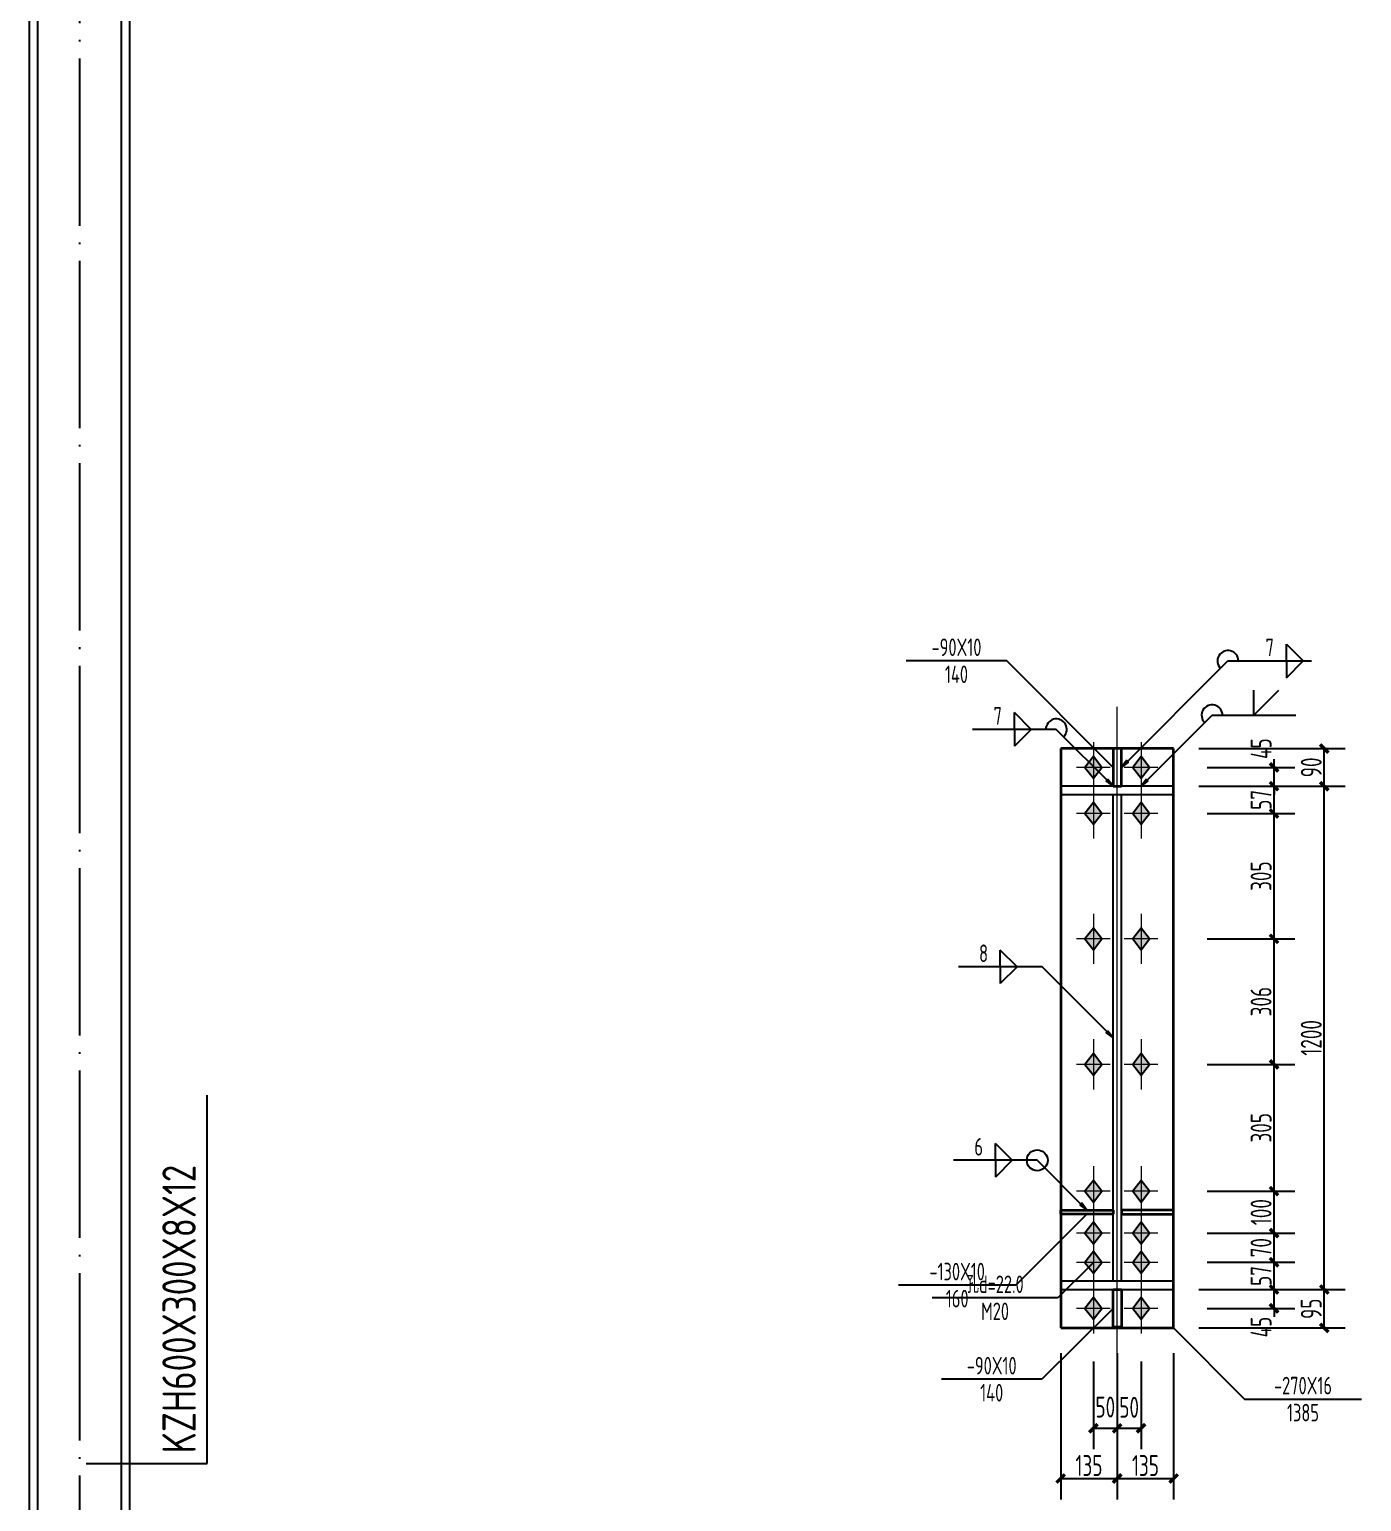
# Model space of a CAD drawing. Extents: x 69728788 to 150676229, y 15322671 to 43663798.
# Drawn here: x 75183758 to 75199682, y 19551580 to 19569177 of the extents above; entities that cross this region are included whole.
import ezdxf
from ezdxf.enums import TextEntityAlignment as Align

# ---------------------------------------------------------------- set-up
doc = ezdxf.new("R2010")
doc.units = 0
doc.header["$LTSCALE"] = 1000
doc.header["$MEASUREMENT"] = 0
doc.linetypes.add('DOTE', pattern=[2.42, 2, -0.2, 0.02, -0.2])
doc.linetypes.add('线型6', pattern=[8.75, 5, -1.25, 1.25, -1.25])
doc.layers.get('0').update_dxf_attribs({"linetype": 'CONTINUOUS'})
doc.layers.get('DEFPOINTS').update_dxf_attribs({"linetype": 'CONTINUOUS'})
for name, color, linetype in [('10', 7, 'CONTINUOUS'), ('AXIS', 3, 'CONTINUOUS'), ('DOTE', 251, 'DOTE'), ('尺寸标注', 253, 'CONTINUOUS'), ('柱子', 3, 'CONTINUOUS'), ('焊缝标注', 253, 'CONTINUOUS'), ('螺栓孔标注', 253, 'CONTINUOUS'), ('钢板标注', 253, 'CONTINUOUS')]:
    doc.layers.add(name, color=color, linetype=linetype)
doc.layers.add('20', color=2, linetype='CONTINUOUS', lineweight=35)
doc.styles.add('PkpmHz', font='Pkpmeng', dxfattribs={"width": 0.7, "bigfont": 'hztxt'})
doc.styles.add('TSSD_Rein', font='atssdeng.shx', dxfattribs={"width": 0.7, "bigfont": 'atssdchn.shx'})
doc.dimstyles.new('Pkpm_1.00', dxfattribs={"dimtxt": 250, "dimasz": 100, "dimexe": 250, "dimexo": 0.0625, "dimgap": 30, "dimtad": 1, "dimdec": 0, "dimrnd": 5, "dimzin": 0, "dimdsep": 46, "dimtxsty": 'PkpmHz', "dimblk1": 'ARCHTICK', "dimblk2": 'ARCHTICK', "dimsah": 1, "dimcen": 0.09, "dimadec": 0, "dimazin": 0, "dimtfac": 1, "dimtdec": 0, "dimtmove": 2, "dimatfit": 1, "dimfxl": 1, "dimtolj": 1, "dimtzin": 0, "dimarcsym": 0})

# ---------------------------------------------------------------- blocks, each defined once
blk = doc.blocks.new('_ArchTick')
at = {"color": 0, "linetype": 'ByBlock', "const_width": 0.4}
blk.add_lwpolyline([(-0.5, -0.5), (0.5, 0.5)], dxfattribs=at)
blk = doc.blocks.new('*D595')
at = {"layer": 'DEFPOINTS', "color": 0, "linetype": 'Continuous'}
for p in [(75197436, 19560356), (75198636, 19560356), (75197436, 19560131)]:
    blk.add_point(p, dxfattribs=at)
at = {"layer": '尺寸标注', "color": 0, "linetype": 'Continuous', "lineweight": -2}
for p, q in [((75198636, 19560356), (75198636, 19560456)), ((75197836, 19560356), (75198886, 19560356)), ((75198636, 19560131), (75198636, 19560356)), ((75197836, 19560131), (75198886, 19560131)), ((75198636, 19560131), (75198636, 19560031))]:
    blk.add_line(p, q, dxfattribs=at)
at = {"layer": '尺寸标注', "color": 0, "linetype": 'Continuous', "lineweight": -2, "xscale": 100, "yscale": 100, "zscale": 100}
for p, rotation in [((75198636, 19560356), 270), ((75198636, 19560131), 90)]:
    blk.add_blockref('_ArchTick', p, dxfattribs=dict(at, rotation=rotation))
at = {"layer": '尺寸标注', "color": 0, "linetype": 'Continuous', "insert": (75198481, 19560580), "char_height": 250, "attachment_point": 5, "rotation": 90, "style": 'PkpmHz'}
blk.add_mtext('\\A1;45', dxfattribs=at)
blk = doc.blocks.new('*D596')
at = {"layer": 'DEFPOINTS', "color": 0, "linetype": 'Continuous'}
for p in [(75197436, 19560131), (75198636, 19560131), (75197436, 19559806)]:
    blk.add_point(p, dxfattribs=at)
at = {"layer": '尺寸标注', "color": 0, "linetype": 'Continuous', "lineweight": -2}
for p, q in [((75197836, 19560131), (75198886, 19560131)), ((75198636, 19559806), (75198636, 19560131)), ((75197836, 19559806), (75198886, 19559806))]:
    blk.add_line(p, q, dxfattribs=at)
at = {"layer": '尺寸标注', "color": 0, "linetype": 'Continuous', "lineweight": -2, "xscale": 100, "yscale": 100, "zscale": 100}
for p, rotation in [((75198636, 19560131), 90), ((75198636, 19559806), 270)]:
    blk.add_blockref('_ArchTick', p, dxfattribs=dict(at, rotation=rotation))
at = {"layer": '尺寸标注', "color": 0, "linetype": 'Continuous', "insert": (75198481, 19559968), "char_height": 250, "attachment_point": 5, "rotation": 90, "style": 'PkpmHz'}
blk.add_mtext('\\A1;57', dxfattribs=at)
blk = doc.blocks.new('*D597')
at = {"layer": 'DEFPOINTS', "color": 0, "linetype": 'Continuous'}
for p in [(75197436, 19554115), (75198636, 19554115), (75197436, 19553890)]:
    blk.add_point(p, dxfattribs=at)
at = {"layer": '尺寸标注', "color": 0, "linetype": 'Continuous', "lineweight": -2}
for p, q in [((75198636, 19554115), (75198636, 19554215)), ((75197836, 19554115), (75198886, 19554115)), ((75198636, 19553890), (75198636, 19554115)), ((75197836, 19553890), (75198886, 19553890)), ((75198636, 19553890), (75198636, 19553790))]:
    blk.add_line(p, q, dxfattribs=at)
at = {"layer": '尺寸标注', "color": 0, "linetype": 'Continuous', "lineweight": -2, "xscale": 100, "yscale": 100, "zscale": 100}
for p, rotation in [((75198636, 19554115), 270), ((75198636, 19553890), 90)]:
    blk.add_blockref('_ArchTick', p, dxfattribs=dict(at, rotation=rotation))
at = {"layer": '尺寸标注', "color": 0, "linetype": 'Continuous', "insert": (75198481, 19553666), "char_height": 250, "attachment_point": 5, "rotation": 90, "style": 'PkpmHz'}
blk.add_mtext('\\A1;45', dxfattribs=at)
blk = doc.blocks.new('*D598')
at = {"layer": 'DEFPOINTS', "color": 0, "linetype": 'Continuous'}
for p in [(75197436, 19554440), (75198636, 19554440), (75197436, 19554115)]:
    blk.add_point(p, dxfattribs=at)
at = {"layer": '尺寸标注', "color": 0, "linetype": 'Continuous', "lineweight": -2}
for p, q in [((75197836, 19554440), (75198886, 19554440)), ((75198636, 19554115), (75198636, 19554440)), ((75197836, 19554115), (75198886, 19554115))]:
    blk.add_line(p, q, dxfattribs=at)
at = {"layer": '尺寸标注', "color": 0, "linetype": 'Continuous', "lineweight": -2, "xscale": 100, "yscale": 100, "zscale": 100}
for p, rotation in [((75198636, 19554440), 90), ((75198636, 19554115), 270)]:
    blk.add_blockref('_ArchTick', p, dxfattribs=dict(at, rotation=rotation))
at = {"layer": '尺寸标注', "color": 0, "linetype": 'Continuous', "insert": (75198481, 19554277), "char_height": 250, "attachment_point": 5, "rotation": 90, "style": 'PkpmHz'}
blk.add_mtext('\\A1;57', dxfattribs=at)
blk = doc.blocks.new('*D599')
at = {"layer": 'DEFPOINTS', "color": 0, "linetype": 'Continuous'}
for p in [(75197436, 19554790), (75198636, 19554790), (75197436, 19554440)]:
    blk.add_point(p, dxfattribs=at)
at = {"layer": '尺寸标注', "color": 0, "linetype": 'Continuous', "lineweight": -2}
for p, q in [((75197836, 19554790), (75198886, 19554790)), ((75198636, 19554440), (75198636, 19554790)), ((75197836, 19554440), (75198886, 19554440))]:
    blk.add_line(p, q, dxfattribs=at)
at = {"layer": '尺寸标注', "color": 0, "linetype": 'Continuous', "lineweight": -2, "xscale": 100, "yscale": 100, "zscale": 100}
for p, rotation in [((75198636, 19554790), 90), ((75198636, 19554440), 270)]:
    blk.add_blockref('_ArchTick', p, dxfattribs=dict(at, rotation=rotation))
at = {"layer": '尺寸标注', "color": 0, "linetype": 'Continuous', "insert": (75198481, 19554615), "char_height": 250, "attachment_point": 5, "rotation": 90, "style": 'PkpmHz'}
blk.add_mtext('\\A1;70', dxfattribs=at)
blk = doc.blocks.new('*D600')
at = {"layer": 'DEFPOINTS', "color": 0, "linetype": 'Continuous'}
for p in [(75197436, 19555290), (75198636, 19555290), (75197436, 19554790)]:
    blk.add_point(p, dxfattribs=at)
at = {"layer": '尺寸标注', "color": 0, "linetype": 'Continuous', "lineweight": -2}
for p, q in [((75197836, 19555290), (75198886, 19555290)), ((75198636, 19554790), (75198636, 19555290)), ((75197836, 19554790), (75198886, 19554790))]:
    blk.add_line(p, q, dxfattribs=at)
at = {"layer": '尺寸标注', "color": 0, "linetype": 'Continuous', "lineweight": -2, "xscale": 100, "yscale": 100, "zscale": 100}
for p, rotation in [((75198636, 19555290), 90), ((75198636, 19554790), 270)]:
    blk.add_blockref('_ArchTick', p, dxfattribs=dict(at, rotation=rotation))
at = {"layer": '尺寸标注', "color": 0, "linetype": 'Continuous', "insert": (75198481, 19555040), "char_height": 250, "attachment_point": 5, "rotation": 90, "style": 'PkpmHz'}
blk.add_mtext('\\A1;100', dxfattribs=at)
blk = doc.blocks.new('*D601')
at = {"layer": 'DEFPOINTS', "color": 0, "linetype": 'Continuous'}
for p in [(75197436, 19559806), (75198636, 19559806), (75197436, 19558306)]:
    blk.add_point(p, dxfattribs=at)
at = {"layer": '尺寸标注', "color": 0, "linetype": 'Continuous', "lineweight": -2}
for p, q in [((75197836, 19559806), (75198886, 19559806)), ((75198636, 19558306), (75198636, 19559806)), ((75197836, 19558306), (75198886, 19558306))]:
    blk.add_line(p, q, dxfattribs=at)
at = {"layer": '尺寸标注', "color": 0, "linetype": 'Continuous', "lineweight": -2, "xscale": 100, "yscale": 100, "zscale": 100}
for p, rotation in [((75198636, 19559806), 90), ((75198636, 19558306), 270)]:
    blk.add_blockref('_ArchTick', p, dxfattribs=dict(at, rotation=rotation))
at = {"layer": '尺寸标注', "color": 0, "linetype": 'Continuous', "insert": (75198481, 19559056), "char_height": 250, "attachment_point": 5, "rotation": 90, "style": 'PkpmHz'}
blk.add_mtext('\\A1;305', dxfattribs=at)
blk = doc.blocks.new('*D602')
at = {"layer": 'DEFPOINTS', "color": 0, "linetype": 'Continuous'}
for p in [(75197436, 19558306), (75198636, 19558306), (75197436, 19556806)]:
    blk.add_point(p, dxfattribs=at)
at = {"layer": '尺寸标注', "color": 0, "linetype": 'Continuous', "lineweight": -2}
for p, q in [((75197836, 19558306), (75198886, 19558306)), ((75198636, 19556806), (75198636, 19558306)), ((75197836, 19556806), (75198886, 19556806))]:
    blk.add_line(p, q, dxfattribs=at)
at = {"layer": '尺寸标注', "color": 0, "linetype": 'Continuous', "lineweight": -2, "xscale": 100, "yscale": 100, "zscale": 100}
for p, rotation in [((75198636, 19558306), 90), ((75198636, 19556806), 270)]:
    blk.add_blockref('_ArchTick', p, dxfattribs=dict(at, rotation=rotation))
at = {"layer": '尺寸标注', "color": 0, "linetype": 'Continuous', "insert": (75198481, 19557556), "char_height": 250, "attachment_point": 5, "rotation": 90, "style": 'PkpmHz'}
blk.add_mtext('\\A1;306', dxfattribs=at)
blk = doc.blocks.new('*D603')
at = {"layer": 'DEFPOINTS', "color": 0, "linetype": 'Continuous'}
for p in [(75197436, 19556806), (75198636, 19556806), (75197436, 19555290)]:
    blk.add_point(p, dxfattribs=at)
at = {"layer": '尺寸标注', "color": 0, "linetype": 'Continuous', "lineweight": -2}
for p, q in [((75197836, 19556806), (75198886, 19556806)), ((75198636, 19555290), (75198636, 19556806)), ((75197836, 19555290), (75198886, 19555290))]:
    blk.add_line(p, q, dxfattribs=at)
at = {"layer": '尺寸标注', "color": 0, "linetype": 'Continuous', "lineweight": -2, "xscale": 100, "yscale": 100, "zscale": 100}
for p, rotation in [((75198636, 19556806), 90), ((75198636, 19555290), 270)]:
    blk.add_blockref('_ArchTick', p, dxfattribs=dict(at, rotation=rotation))
at = {"layer": '尺寸标注', "color": 0, "linetype": 'Continuous', "insert": (75198481, 19556048), "char_height": 250, "attachment_point": 5, "rotation": 90, "style": 'PkpmHz'}
blk.add_mtext('\\A1;305', dxfattribs=at)
blk = doc.blocks.new('*D604')
at = {"layer": 'DEFPOINTS', "color": 0, "linetype": 'Continuous'}
for p in [(75196476, 19553656), (75196761, 19553656), (75196761, 19552456)]:
    blk.add_point(p, dxfattribs=at)
at = {"layer": '尺寸标注', "color": 0, "linetype": 'Continuous', "lineweight": -2}
for p, q in [((75196476, 19553256), (75196476, 19552206)), ((75196761, 19553256), (75196761, 19552206)), ((75196476, 19552456), (75196761, 19552456))]:
    blk.add_line(p, q, dxfattribs=at)
at = {"layer": '尺寸标注', "color": 0, "linetype": 'Continuous', "lineweight": -2, "xscale": 100, "yscale": 100, "zscale": 100, "rotation": 180}
blk.add_blockref('_ArchTick', (75196476, 19552456), dxfattribs=at)
at = {"layer": '尺寸标注', "color": 0, "linetype": 'Continuous', "lineweight": -2, "xscale": 100, "yscale": 100, "zscale": 100}
blk.add_blockref('_ArchTick', (75196761, 19552456), dxfattribs=at)
at = {"layer": '尺寸标注', "color": 0, "linetype": 'Continuous', "insert": (75196619, 19552710), "char_height": 250, "attachment_point": 5, "style": 'PkpmHz'}
blk.add_mtext('\\A1;50', dxfattribs=at)
blk = doc.blocks.new('*D605')
at = {"layer": 'DEFPOINTS', "color": 0, "linetype": 'Continuous'}
for p in [(75196761, 19553656), (75197046, 19553656), (75197046, 19552456)]:
    blk.add_point(p, dxfattribs=at)
at = {"layer": '尺寸标注', "color": 0, "linetype": 'Continuous', "lineweight": -2}
for p, q in [((75196761, 19553256), (75196761, 19552206)), ((75197046, 19553256), (75197046, 19552206)), ((75196761, 19552456), (75197046, 19552456))]:
    blk.add_line(p, q, dxfattribs=at)
at = {"layer": '尺寸标注', "color": 0, "linetype": 'Continuous', "lineweight": -2, "xscale": 100, "yscale": 100, "zscale": 100, "rotation": 180}
blk.add_blockref('_ArchTick', (75196761, 19552456), dxfattribs=at)
at = {"layer": '尺寸标注', "color": 0, "linetype": 'Continuous', "lineweight": -2, "xscale": 100, "yscale": 100, "zscale": 100}
blk.add_blockref('_ArchTick', (75197046, 19552456), dxfattribs=at)
at = {"layer": '尺寸标注', "color": 0, "linetype": 'Continuous', "insert": (75196904, 19552707), "char_height": 250, "attachment_point": 5, "style": 'PkpmHz'}
blk.add_mtext('\\A1;50', dxfattribs=at)
blk = doc.blocks.new('*D606')
at = {"layer": 'DEFPOINTS', "color": 0, "linetype": 'Continuous'}
for p in [(75196086, 19553656), (75196761, 19553656), (75196761, 19551856)]:
    blk.add_point(p, dxfattribs=at)
at = {"layer": '尺寸标注', "color": 0, "linetype": 'Continuous', "lineweight": -2}
for p, q in [((75196086, 19553356), (75196086, 19551606)), ((75196761, 19553356), (75196761, 19551606)), ((75196086, 19551856), (75196761, 19551856))]:
    blk.add_line(p, q, dxfattribs=at)
at = {"layer": '尺寸标注', "color": 0, "linetype": 'Continuous', "lineweight": -2, "xscale": 100, "yscale": 100, "zscale": 100, "rotation": 180}
blk.add_blockref('_ArchTick', (75196086, 19551856), dxfattribs=at)
at = {"layer": '尺寸标注', "color": 0, "linetype": 'Continuous', "lineweight": -2, "xscale": 100, "yscale": 100, "zscale": 100}
blk.add_blockref('_ArchTick', (75196761, 19551856), dxfattribs=at)
at = {"layer": '尺寸标注', "color": 0, "linetype": 'Continuous', "insert": (75196424, 19552011), "char_height": 250, "attachment_point": 5, "style": 'PkpmHz'}
blk.add_mtext('\\A1;135', dxfattribs=at)
blk = doc.blocks.new('*D607')
at = {"layer": 'DEFPOINTS', "color": 0, "linetype": 'Continuous'}
for p in [(75196761, 19553656), (75197436, 19553656), (75197436, 19551856)]:
    blk.add_point(p, dxfattribs=at)
at = {"layer": '尺寸标注', "color": 0, "linetype": 'Continuous', "lineweight": -2}
for p, q in [((75196761, 19553356), (75196761, 19551606)), ((75197436, 19553356), (75197436, 19551606)), ((75196761, 19551856), (75197436, 19551856))]:
    blk.add_line(p, q, dxfattribs=at)
at = {"layer": '尺寸标注', "color": 0, "linetype": 'Continuous', "lineweight": -2, "xscale": 100, "yscale": 100, "zscale": 100, "rotation": 180}
blk.add_blockref('_ArchTick', (75196761, 19551856), dxfattribs=at)
at = {"layer": '尺寸标注', "color": 0, "linetype": 'Continuous', "lineweight": -2, "xscale": 100, "yscale": 100, "zscale": 100}
blk.add_blockref('_ArchTick', (75197436, 19551856), dxfattribs=at)
at = {"layer": '尺寸标注', "color": 0, "linetype": 'Continuous', "insert": (75197099, 19552011), "char_height": 250, "attachment_point": 5, "style": 'PkpmHz'}
blk.add_mtext('\\A1;135', dxfattribs=at)
blk = doc.blocks.new('*D608')
at = {"layer": 'DEFPOINTS', "color": 0, "linetype": 'Continuous'}
for p in [(75197436, 19554115), (75199236, 19554115), (75197436, 19553656)]:
    blk.add_point(p, dxfattribs=at)
at = {"layer": '尺寸标注', "color": 0, "linetype": 'Continuous', "lineweight": -2}
for p, q in [((75197736, 19554115), (75199486, 19554115)), ((75199236, 19553656), (75199236, 19554115)), ((75197736, 19553656), (75199486, 19553656))]:
    blk.add_line(p, q, dxfattribs=at)
at = {"layer": '尺寸标注', "color": 0, "linetype": 'Continuous', "lineweight": -2, "xscale": 100, "yscale": 100, "zscale": 100}
for p, rotation in [((75199236, 19554115), 90), ((75199236, 19553656), 270)]:
    blk.add_blockref('_ArchTick', p, dxfattribs=dict(at, rotation=rotation))
at = {"layer": '尺寸标注', "color": 0, "linetype": 'Continuous', "insert": (75199081, 19553885), "char_height": 250, "attachment_point": 5, "rotation": 90, "style": 'PkpmHz'}
blk.add_mtext('\\A1;95', dxfattribs=at)
blk = doc.blocks.new('*D609')
at = {"layer": 'DEFPOINTS', "color": 0, "linetype": 'Continuous'}
for p in [(75197436, 19560131), (75199236, 19560131), (75197436, 19554115)]:
    blk.add_point(p, dxfattribs=at)
at = {"layer": '尺寸标注', "color": 0, "linetype": 'Continuous', "lineweight": -2}
for p, q in [((75197736, 19560131), (75199486, 19560131)), ((75199236, 19554115), (75199236, 19560131)), ((75197736, 19554115), (75199486, 19554115))]:
    blk.add_line(p, q, dxfattribs=at)
at = {"layer": '尺寸标注', "color": 0, "linetype": 'Continuous', "lineweight": -2, "xscale": 100, "yscale": 100, "zscale": 100}
for p, rotation in [((75199236, 19560131), 90), ((75199236, 19554115), 270)]:
    blk.add_blockref('_ArchTick', p, dxfattribs=dict(at, rotation=rotation))
at = {"layer": '尺寸标注', "color": 0, "linetype": 'Continuous', "insert": (75199081, 19557123), "char_height": 250, "attachment_point": 5, "rotation": 90, "style": 'PkpmHz'}
blk.add_mtext('\\A1;1200', dxfattribs=at)
blk = doc.blocks.new('*D610')
at = {"layer": 'DEFPOINTS', "color": 0, "linetype": 'Continuous'}
for p in [(75197436, 19560581), (75199236, 19560581), (75197436, 19560131)]:
    blk.add_point(p, dxfattribs=at)
at = {"layer": '尺寸标注', "color": 0, "linetype": 'Continuous', "lineweight": -2}
for p, q in [((75197736, 19560581), (75199486, 19560581)), ((75199236, 19560131), (75199236, 19560581)), ((75197736, 19560131), (75199486, 19560131))]:
    blk.add_line(p, q, dxfattribs=at)
at = {"layer": '尺寸标注', "color": 0, "linetype": 'Continuous', "lineweight": -2, "xscale": 100, "yscale": 100, "zscale": 100}
for p, rotation in [((75199236, 19560581), 90), ((75199236, 19560131), 270)]:
    blk.add_blockref('_ArchTick', p, dxfattribs=dict(at, rotation=rotation))
at = {"layer": '尺寸标注', "color": 0, "linetype": 'Continuous', "insert": (75199081, 19560356), "char_height": 250, "attachment_point": 5, "rotation": 90, "style": 'PkpmHz'}
blk.add_mtext('\\A1;90', dxfattribs=at)

msp = doc.modelspace()

# ---------------------------------------------------------------- hatches: boundary and pattern name
at = {"layer": '10'}
for points in [[(75196476.2, 19560486), (75196376.2, 19560356), (75196476.2, 19560226), (75196576.2, 19560356)], [(75197046.2, 19560486), (75196946.2, 19560356), (75197046.2, 19560226), (75197146.2, 19560356)], [(75196476.2, 19559936), (75196376.2, 19559806), (75196476.2, 19559676), (75196576.2, 19559806)], [(75197046.2, 19559936), (75196946.2, 19559806), (75197046.2, 19559676), (75197146.2, 19559806)], [(75196476.2, 19558436), (75196376.2, 19558306), (75196476.2, 19558176), (75196576.2, 19558306)], [(75197046.2, 19558436), (75196946.2, 19558306), (75197046.2, 19558176), (75197146.2, 19558306)], [(75196476.2, 19556936), (75196376.2, 19556806), (75196476.2, 19556676), (75196576.2, 19556806)], [(75197046.2, 19556936), (75196946.2, 19556806), (75197046.2, 19556676), (75197146.2, 19556806)], [(75196476.2, 19555419.6), (75196376.2, 19555289.6), (75196476.2, 19555159.6), (75196576.2, 19555289.6)], [(75197046.2, 19555419.6), (75196946.2, 19555289.6), (75197046.2, 19555159.6), (75197146.2, 19555289.6)], [(75196476.2, 19554919.6), (75196376.2, 19554789.6), (75196476.2, 19554659.6), (75196576.2, 19554789.6)], [(75197046.2, 19554919.6), (75196946.2, 19554789.6), (75197046.2, 19554659.6), (75197146.2, 19554789.6)], [(75196476.2, 19554569.6), (75196376.2, 19554439.6), (75196476.2, 19554309.6), (75196576.2, 19554439.6)], [(75197046.2, 19554569.6), (75196946.2, 19554439.6), (75197046.2, 19554309.6), (75197146.2, 19554439.6)], [(75196476.2, 19554019.6), (75196376.2, 19553889.6), (75196476.2, 19553759.6), (75196576.2, 19553889.6)], [(75197046.2, 19554019.6), (75196946.2, 19553889.6), (75197046.2, 19553759.6), (75197146.2, 19553889.6)]]:
    msp.add_hatch(color=1, dxfattribs=at).paths.add_polyline_path(points)
at = {"layer": '焊缝标注'}
for points in [[(75196811.2, 19560356), (75196892.6, 19560416), (75196871.4, 19560437.3)], [(75196711.2, 19560131), (75196651.2, 19560212.3), (75196630, 19560191.2)], [(75197046.2, 19560131), (75197127.6, 19560191), (75197106.4, 19560212.3)], [(75196711.2, 19557122.8), (75196651.2, 19557204.2), (75196630, 19557183)], [(75196398.7, 19555064.6), (75196338.7, 19555146), (75196317.5, 19555124.8)]]:
    msp.add_hatch(color=256, dxfattribs=at).paths.add_polyline_path(points)

# ---------------------------------------------------------------- linework, layer by layer
at = {"layer": '10', "linetype": '线型6', "lineweight": 18, "ltscale": 100}
msp.add_line((75196761.2, 19553156), (75196761.2, 19561081), dxfattribs=at)
at = {"layer": '10', "color": 9, "lineweight": 18, "ltscale": 100}
for p, q in [((75196476.2, 19560656), (75196476.2, 19560056)), ((75197046.2, 19560656), (75197046.2, 19560056)), ((75196676.2, 19560356), (75196276.2, 19560356)), ((75197246.2, 19560356), (75196846.2, 19560356)), ((75196476.2, 19560106), (75196476.2, 19559506)), ((75197046.2, 19560106), (75197046.2, 19559506)), ((75196676.2, 19559806), (75196276.2, 19559806)), ((75197246.2, 19559806), (75196846.2, 19559806)), ((75196476.2, 19558606), (75196476.2, 19558006)), ((75197046.2, 19558606), (75197046.2, 19558006)), ((75196676.2, 19558306), (75196276.2, 19558306)), ((75197246.2, 19558306), (75196846.2, 19558306)), ((75196476.2, 19557106), (75196476.2, 19556506)), ((75197046.2, 19557106), (75197046.2, 19556506)), ((75196676.2, 19556806), (75196276.2, 19556806)), ((75197246.2, 19556806), (75196846.2, 19556806)), ((75196476.2, 19555589.6), (75196476.2, 19554989.6)), ((75197046.2, 19555589.6), (75197046.2, 19554989.6)), ((75196676.2, 19555289.6), (75196276.2, 19555289.6)), ((75197246.2, 19555289.6), (75196846.2, 19555289.6)), ((75196476.2, 19555089.6), (75196476.2, 19554489.6)), ((75197046.2, 19555089.6), (75197046.2, 19554489.6)), ((75196676.2, 19554789.6), (75196276.2, 19554789.6)), ((75196476.2, 19554739.6), (75196476.2, 19554139.6)), ((75197246.2, 19554789.6), (75196846.2, 19554789.6)), ((75197046.2, 19554739.6), (75197046.2, 19554139.6)), ((75196676.2, 19554439.6), (75196276.2, 19554439.6)), ((75197246.2, 19554439.6), (75196846.2, 19554439.6)), ((75196476.2, 19554189.6), (75196476.2, 19553589.6)), ((75197046.2, 19554189.6), (75197046.2, 19553589.6)), ((75196676.2, 19553889.6), (75196276.2, 19553889.6)), ((75197246.2, 19553889.6), (75196846.2, 19553889.6))]:
    msp.add_line(p, q, dxfattribs=at)
at = {"layer": '10', "color": 3, "ltscale": 100}
for p, q in [((75197436.2, 19560131), (75196086.2, 19560131)), ((75196086.2, 19560131), (75196086.2, 19560031)), ((75197436.2, 19560031), (75197436.2, 19560131)), ((75196086.2, 19560031), (75197436.2, 19560031)), ((75196711.2, 19554214.6), (75196711.2, 19560031)), ((75196811.2, 19554214.6), (75196811.2, 19560031)), ((75197436.2, 19554214.6), (75196086.2, 19554214.6)), ((75196086.2, 19554214.6), (75196086.2, 19554114.6)), ((75197436.2, 19554114.6), (75197436.2, 19554214.6)), ((75196086.2, 19554114.6), (75197436.2, 19554114.6))]:
    msp.add_line(p, q, dxfattribs=at)
at = {"layer": '10', "color": 1, "linetype": 'Continuous'}
for points in [[(75196476.2, 19560486), (75196376.2, 19560356), (75196476.2, 19560226), (75196576.2, 19560356)], [(75197046.2, 19560486), (75196946.2, 19560356), (75197046.2, 19560226), (75197146.2, 19560356)], [(75196476.2, 19559936), (75196376.2, 19559806), (75196476.2, 19559676), (75196576.2, 19559806)], [(75197046.2, 19559936), (75196946.2, 19559806), (75197046.2, 19559676), (75197146.2, 19559806)], [(75196476.2, 19558436), (75196376.2, 19558306), (75196476.2, 19558176), (75196576.2, 19558306)], [(75197046.2, 19558436), (75196946.2, 19558306), (75197046.2, 19558176), (75197146.2, 19558306)], [(75196476.2, 19556936), (75196376.2, 19556806), (75196476.2, 19556676), (75196576.2, 19556806)], [(75197046.2, 19556936), (75196946.2, 19556806), (75197046.2, 19556676), (75197146.2, 19556806)], [(75196476.2, 19555419.6), (75196376.2, 19555289.6), (75196476.2, 19555159.6), (75196576.2, 19555289.6)], [(75197046.2, 19555419.6), (75196946.2, 19555289.6), (75197046.2, 19555159.6), (75197146.2, 19555289.6)], [(75196476.2, 19554919.6), (75196376.2, 19554789.6), (75196476.2, 19554659.6), (75196576.2, 19554789.6)], [(75197046.2, 19554919.6), (75196946.2, 19554789.6), (75197046.2, 19554659.6), (75197146.2, 19554789.6)], [(75196476.2, 19554569.6), (75196376.2, 19554439.6), (75196476.2, 19554309.6), (75196576.2, 19554439.6)], [(75197046.2, 19554569.6), (75196946.2, 19554439.6), (75197046.2, 19554309.6), (75197146.2, 19554439.6)], [(75196476.2, 19554019.6), (75196376.2, 19553889.6), (75196476.2, 19553759.6), (75196576.2, 19553889.6)], [(75197046.2, 19554019.6), (75196946.2, 19553889.6), (75197046.2, 19553759.6), (75197146.2, 19553889.6)]]:
    msp.add_lwpolyline(points, close=True, dxfattribs=at)
at = {"layer": '20', "ltscale": 100}
for p, q in [((75197436.2, 19560581), (75196086.2, 19560581)), ((75196086.2, 19560581), (75196086.2, 19553656)), ((75196811.2, 19560581), (75196711.2, 19560581)), ((75196711.2, 19560581), (75196711.2, 19560131)), ((75196811.2, 19560131), (75196811.2, 19560581)), ((75197436.2, 19553656), (75197436.2, 19560581)), ((75196711.2, 19560131), (75196811.2, 19560131)), ((75196086.2, 19555014.6), (75196086.2, 19555064.6)), ((75196086.2, 19555064.6), (75196711.2, 19555064.6)), ((75196711.2, 19555014.6), (75196086.2, 19555014.6)), ((75196711.2, 19555064.6), (75196711.2, 19555014.6)), ((75197436.2, 19555064.6), (75196811.2, 19555064.6)), ((75196811.2, 19555064.6), (75196811.2, 19555014.6)), ((75196811.2, 19555014.6), (75197436.2, 19555014.6)), ((75197436.2, 19555014.6), (75197436.2, 19555064.6)), ((75196711.2, 19554114.6), (75196811.2, 19554114.6)), ((75196711.2, 19553664.6), (75196711.2, 19554114.6)), ((75196811.2, 19554114.6), (75196811.2, 19553664.6)), ((75196086.2, 19553656), (75197436.2, 19553656)), ((75196811.2, 19553664.6), (75196711.2, 19553664.6))]:
    msp.add_line(p, q, dxfattribs=at)
at = {"layer": 'AXIS', "linetype": 'ByBlock'}
for p, q in [((75185883.6, 19552036.3, 0), (75185883.6, 19556439.2, 0)), ((75184436.5, 19552036.3, 0), (75185883.6, 19552036.3, 0))]:
    msp.add_line(p, q, dxfattribs=at)
at = {"layer": 'DOTE'}
msp.add_line((75184357.5, 19578511), (75184357.5, 19525422.5), dxfattribs=at)
at = {"layer": '柱子', "ltscale": 100}
for p, q in [((75183757.5, 19531522.5), (75183757.5, 19570130.8)), ((75183857.5, 19531522.5), (75183857.5, 19570129.7)), ((75184857.5, 19531522.5), (75184857.5, 19570118.7)), ((75184957.5, 19531522.5), (75184957.5, 19570117.6))]:
    msp.add_line(p, q, dxfattribs=at)
at = {"layer": '焊缝标注', "ltscale": 100}
for p, q in [((75198784.5, 19561828.2), (75198984.5, 19561628.2)), ((75198784.5, 19561628.2), (75198784.5, 19561828.2)), ((75196811.2, 19560356), (75198084.5, 19561628.2)), ((75198084.5, 19561628.2), (75199084.5, 19561628.2)), ((75198784.5, 19561428.2), (75198984.5, 19561628.2)), ((75198784.5, 19561628.2), (75198784.5, 19561428.2)), ((75198395.1, 19560979.1), (75198395.1, 19561279.1)), ((75198395.1, 19560979.1), (75198695.1, 19561279.1)), ((75195733.2, 19560810.6), (75195533.2, 19561010.6)), ((75195533.2, 19560810.6), (75195533.2, 19561010.6)), ((75196033.2, 19560810.6), (75195033.2, 19560810.6)), ((75195733.2, 19560810.6), (75195533.2, 19560610.6)), ((75195533.2, 19560810.6), (75195533.2, 19560610.6)), ((75196711.2, 19560131), (75196033.2, 19560810.6)), ((75197046.2, 19560131), (75197895.1, 19560979.1)), ((75197895.1, 19560979.1), (75198895.1, 19560979.1)), ((75195563.7, 19557972.3), (75195363.7, 19558172.3)), ((75195363.7, 19557972.3), (75195363.7, 19558172.3)), ((75195863.7, 19557972.3), (75194863.7, 19557972.3)), ((75195563.7, 19557972.3), (75195363.7, 19557772.3)), ((75195363.7, 19557972.3), (75195363.7, 19557772.3)), ((75196711.2, 19557122.8), (75195863.7, 19557972.3)), ((75195505.5, 19555659.3), (75195305.5, 19555859.3)), ((75195305.5, 19555659.3), (75195305.5, 19555859.3)), ((75195805.5, 19555659.3), (75194805.5, 19555659.3)), ((75195505.5, 19555659.3), (75195305.5, 19555459.3)), ((75195305.5, 19555659.3), (75195305.5, 19555459.3)), ((75196398.7, 19555064.6), (75195805.5, 19555659.3))]:
    msp.add_line(p, q, dxfattribs=at)
at = {"layer": '焊缝标注', "linetype": 'Continuous'}
for points in [[(75196811.2, 19560356), (75196892.6, 19560416), (75196871.4, 19560437.3)], [(75196711.2, 19560131), (75196651.2, 19560212.3), (75196630, 19560191.2)], [(75197046.2, 19560131), (75197127.6, 19560191), (75197106.4, 19560212.3)], [(75196711.2, 19557122.8), (75196651.2, 19557204.2), (75196630, 19557183)], [(75196398.7, 19555064.6), (75196338.7, 19555146), (75196317.5, 19555124.8)]]:
    msp.add_lwpolyline(points, close=True, dxfattribs=at)
at = {"layer": '焊缝标注', "ltscale": 100}
msp.add_circle((75195805.5, 19555659.3), 125, dxfattribs=at)
for centre, start, end in [((75198084.5, 19561628.2), 0, 224.97719), ((75197895.1, 19560979.1), 0, 224.97719), ((75196033.2, 19560810.6), 314.93158, 180)]:
    msp.add_arc(centre, 125, start, end, dxfattribs=at)
at = {"layer": '螺栓孔标注', "ltscale": 100}
for p, q in [((75196476.2, 19554439.6), (75196051.1, 19554016.2)), ((75196051.1, 19554016.2), (75194551.1, 19554016.2))]:
    msp.add_line(p, q, dxfattribs=at)
at = {"layer": '螺栓孔标注', "ltscale": 100, "const_width": 10}
msp.add_lwpolyline([(75196481.2, 19554439.6, 1), (75196471.2, 19554439.6, 1)], format="xyb", close=True, dxfattribs=at)
at = {"layer": '钢板标注', "ltscale": 100}
for p, q in [((75195440, 19561630.3), (75194240, 19561630.3)), ((75196711.2, 19560356), (75195440, 19561630.3)), ((75196398.7, 19555014.6), (75195548.5, 19554167.8)), ((75195548.5, 19554167.8), (75194148.5, 19554167.8)), ((75196711.2, 19553889.6), (75195861, 19553042.8)), ((75197436.2, 19553656), (75198282.4, 19552805.1)), ((75195861, 19553042.8), (75194661, 19553042.8)), ((75198282.4, 19552805.1), (75199682.4, 19552805.1))]:
    msp.add_line(p, q, dxfattribs=at)
at = {"layer": '钢板标注', "ltscale": 100, "const_width": 10}
for points in [[(75196716.2, 19560356, 1), (75196706.2, 19560356, 1)], [(75196403.7, 19555014.6, 1), (75196393.7, 19555014.6, 1)], [(75196716.2, 19553889.6, 1), (75196706.2, 19553889.6, 1)], [(75197441.2, 19553656, 1), (75197431.2, 19553656, 1)]]:
    msp.add_lwpolyline(points, format="xyb", close=True, dxfattribs=at)

# ---------------------------------------------------------------- texts
at = {"layer": 'AXIS', "linetype": 'ByBlock', "style": 'TSSD_Rein', "width": 0.8}
msp.add_text('KZH600X300X8X12', height=400, rotation=90, dxfattribs=at).set_placement((75185746.6, 19552157.7, 302))
at = {"layer": '焊缝标注', "style": 'PkpmHz', "width": 0.71}
for s, p in [('7', (75198584.5, 19561684.9)), ('7', (75195333.2, 19560867.2)), ('8', (75195163.7, 19558028.9)), ('6', (75195105.5, 19555715.9))]:
    msp.add_text(s, height=210, dxfattribs=at).set_placement(p, align=Align.CENTER)
at = {"layer": '螺栓孔标注', "style": 'PkpmHz', "width": 0.71}
msp.add_text('孔d=22.0', height=210, dxfattribs=at).set_placement((75195301.1, 19554072.8), align=Align.CENTER)
msp.add_text('M20', height=210, dxfattribs=at).set_placement((75195301.1, 19553959.6), align=Align.TOP_CENTER)
at = {"layer": '钢板标注', "style": 'PkpmHz', "width": 0.71}
for s, p in [('-90X10', (75194840, 19561686.9)), ('-130X10', (75194848.5, 19554224.4)), ('-90X10', (75195261, 19553099.4)), ('-270X16', (75198982.4, 19552861.7))]:
    msp.add_text(s, height=210, dxfattribs=at).set_placement(p, align=Align.CENTER)
for s, p in [('140', (75194840, 19561573.7)), ('160', (75194848.5, 19554111.2)), ('140', (75195261, 19552986.2)), ('1385', (75198982.4, 19552748.5))]:
    msp.add_text(s, height=210, dxfattribs=at).set_placement(p, align=Align.TOP_CENTER)

# ---------------------------------------------------------------- dimensions: what is measured, and where the dimension line sits
at = {"layer": '尺寸标注', "linetype": 'Continuous'}
for base, p1, p2, picture, middle in [((75198636.2, 19560356), (75197436.2, 19560131), (75197436.2, 19560356), '*D595', (75198481, 19560579.6)), ((75198636.2, 19554114.6), (75197436.2, 19553889.6), (75197436.2, 19554114.6), '*D597', (75198481, 19553666))]:
    dim = msp.add_linear_dim(base=base, p1=p1, p2=p2, angle=90, text='45', dimstyle='Pkpm_1.00', override={"dimexo": 400, "dimtih": 0, "dimtoh": 0}, dxfattribs=at)
    dim.commit()
    dim.dimension.update_dxf_attribs({"geometry": picture, "text_midpoint": middle, "dimtype": 160})
for base, p1, p2, text, override, picture, middle in [((75199236.2, 19560581), (75197436.2, 19560131), (75197436.2, 19560581), '90', {"dimexo": 300, "dimtih": 0, "dimtoh": 0}, '*D610', (75199081.2, 19560356)), ((75198636.2, 19560131), (75197436.2, 19559806), (75197436.2, 19560131), '57', {"dimexo": 400, "dimtih": 0, "dimtoh": 0}, '*D596', (75198481.2, 19559968.5)), ((75199236.2, 19560131), (75197436.2, 19554114.6), (75197436.2, 19560131), '1200', {"dimexo": 300, "dimtih": 0, "dimtoh": 0}, '*D609', (75199081.2, 19557122.8)), ((75198636.2, 19559806), (75197436.2, 19558306), (75197436.2, 19559806), '305', {"dimexo": 400, "dimtih": 0, "dimtoh": 0}, '*D601', (75198481.2, 19559056)), ((75198636.2, 19558306), (75197436.2, 19556806), (75197436.2, 19558306), '306', {"dimexo": 400, "dimtih": 0, "dimtoh": 0}, '*D602', (75198481.2, 19557556)), ((75198636.2, 19556806), (75197436.2, 19555289.6), (75197436.2, 19556806), '305', {"dimexo": 400, "dimtih": 0, "dimtoh": 0}, '*D603', (75198481.2, 19556047.8)), ((75198636.2, 19555289.6), (75197436.2, 19554789.6), (75197436.2, 19555289.6), '100', {"dimexo": 400, "dimtih": 0, "dimtoh": 0}, '*D600', (75198481.2, 19555039.6)), ((75198636.2, 19554789.6), (75197436.2, 19554439.6), (75197436.2, 19554789.6), '70', {"dimexo": 400, "dimtih": 0, "dimtoh": 0}, '*D599', (75198481.2, 19554614.6)), ((75198636.2, 19554439.6), (75197436.2, 19554114.6), (75197436.2, 19554439.6), '57', {"dimexo": 400, "dimtih": 0, "dimtoh": 0}, '*D598', (75198481.2, 19554277.1)), ((75199236.2, 19554114.6), (75197436.2, 19553656), (75197436.2, 19554114.6), '95', {"dimexo": 300, "dimtih": 0, "dimtoh": 0}, '*D608', (75199081.2, 19553885.3))]:
    dim = msp.add_linear_dim(base=base, p1=p1, p2=p2, angle=90, text=text, dimstyle='Pkpm_1.00', override=override, dxfattribs=at)
    dim.commit()
    dim.dimension.update_dxf_attribs({"geometry": picture, "text_midpoint": middle})
for base, p1, p2, picture, middle in [((75196761.2, 19551856), (75196086.2, 19553656), (75196761.2, 19553656), '*D606', (75196423.7, 19552011)), ((75197436.2, 19551856), (75196761.2, 19553656), (75197436.2, 19553656), '*D607', (75197098.7, 19552011))]:
    dim = msp.add_linear_dim(base=base, p1=p1, p2=p2, text='135', dimstyle='Pkpm_1.00', override={"dimexo": 300, "dimtih": 0, "dimtoh": 0}, dxfattribs=at)
    dim.commit()
    dim.dimension.update_dxf_attribs({"geometry": picture, "text_midpoint": middle})
for base, p1, p2, picture, middle in [((75196761.2, 19552456), (75196476.2, 19553656), (75196761.2, 19553656), '*D604', (75196618.7, 19552709.9)), ((75197046.2, 19552456), (75196761.2, 19553656), (75197046.2, 19553656), '*D605', (75196903.7, 19552707.2))]:
    dim = msp.add_linear_dim(base=base, p1=p1, p2=p2, text='50', dimstyle='Pkpm_1.00', override={"dimexo": 400, "dimtih": 0, "dimtoh": 0}, dxfattribs=at)
    dim.commit()
    dim.dimension.update_dxf_attribs({"geometry": picture, "text_midpoint": middle, "dimtype": 160})

doc.saveas('drawing.dxf')
